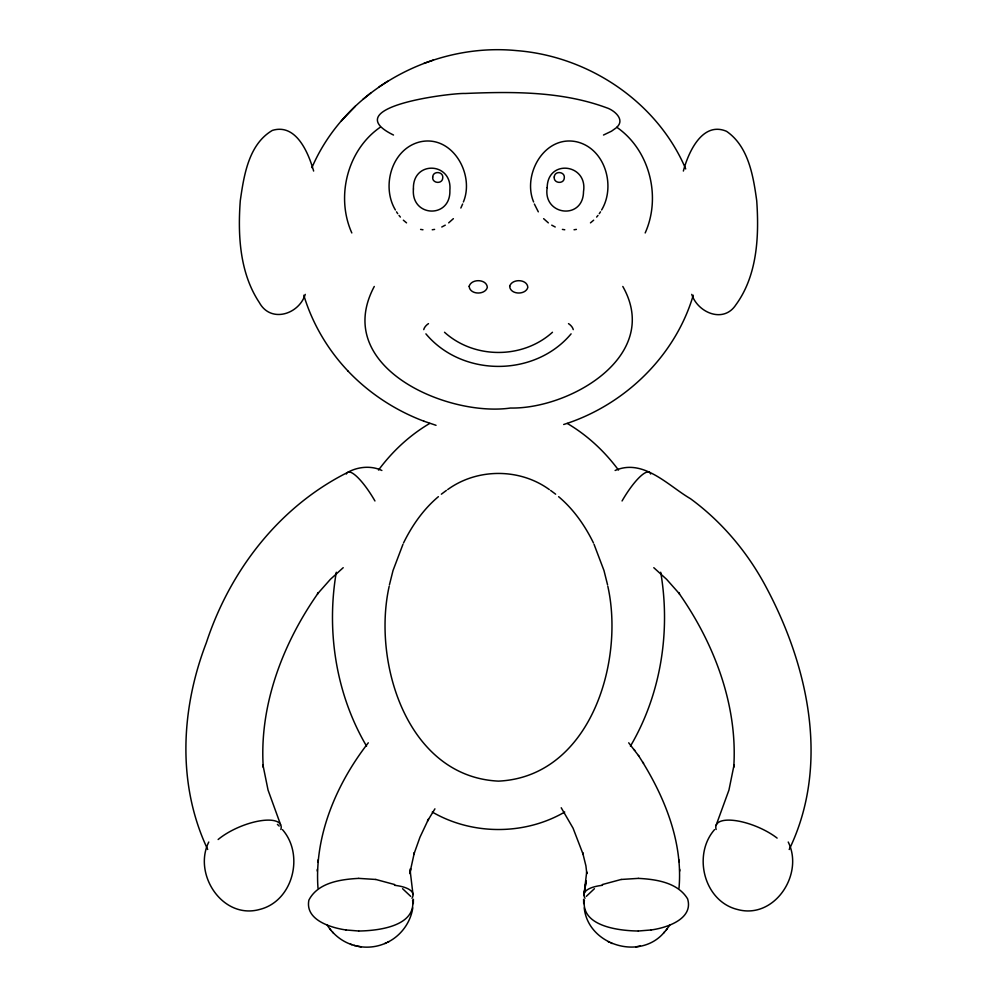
<?xml version="1.0" encoding="UTF-8"?>
<svg xmlns="http://www.w3.org/2000/svg" width="997" height="997" viewBox="0 0 997 997"><rect width="100%" height="100%" fill="white"/><g stroke="black" fill="none" stroke-linecap="round" stroke-linejoin="round"><path stroke-width="1.5" d="M638.429 755.464C663.628 794.509 683.182 840.832 679.007 888.153M413.306 903.594L413.394 899.269M317.993 888.153C314.142 835.685 336.562 783.654 368.292 742.802M317.744 861.956L317.856 860.099M317.208 870.992L317.32 869.259M410.191 873.621L410.515 868.699L410.191 873.621L410.303 871.889L413.007 894.521M410.403 870.543L414.353 852.647L413.767 854.603L419.961 837.231L428.523 819.098L427.514 820.98L434.929 808.841M412.77 907.893C410.602 922.549 400.844 935.834 387.521 942.29M584.092 893.873L586.149 880.937L583.968 894.92L586.697 871.889L586.809 873.621L585.912 865.845L582.647 852.647L583.233 854.603L573.063 828.171L561.211 807.757M389.191 586.248C372.18 662.207 407.075 776.788 498.5 781.125C589.925 776.788 624.82 662.207 607.809 586.248M336.288 572.241C326.231 631.3 336.026 694.298 366.56 746.142M389.441 584.815L393.03 570.508L402.975 544.287M463.381 201.98C474.871 174.637 452.688 134.981 420.597 141.748C391.871 148.229 381.041 186.165 395.385 209.956M584.379 900.129C580.927 926.5 619.336 930.774 638.304 931.011M683.369 171.048C688.279 152.491 702.324 120.961 726.539 131.317C748.585 146.497 753.283 176.058 756.723 200.746C759.166 235.89 757.483 275.272 735.886 304.808C723.585 323.713 697.838 312.796 691.744 294.377M693.251 295.249C675.143 356.477 624.184 405.43 563.679 424.498M208.772 842.029C192.72 874.219 222.605 919.708 259.519 909.488C293.13 901.276 304.571 854.753 282.438 829.604M716.045 825.466L728.944 790.085L734.091 764.786L733.742 767.179C737.88 705.116 713.977 642.878 678.583 592.729L679.568 593.95L666.607 579.319L653.795 567.692M789.2 849.506C830.638 763.951 807.944 663.89 764.45 584.018C746.242 550.73 721.118 521.169 690.472 498.699C668.252 485.776 643.389 458.109 615.124 470.472M645.184 232.949C661.397 196.808 649.72 150.111 616.906 127.342L611.51 131.193L603.497 135.031M462.633 204.024L460.851 208.024M311.899 167.67C345.485 89.655 433.047 42.335 516.683 50.623L516.708 50.623C588.704 56.181 657.247 101.906 685.712 168.929M601.615 209.956C615.959 186.165 605.129 148.229 576.403 141.748C544.312 134.981 522.129 174.637 533.619 201.98M403.548 542.929C412.085 525.506 423.463 509.205 438.393 496.668M374.274 286.463C331.353 366.908 447.155 417.157 510.476 408.035L510.514 408.035C569.723 409.181 662.22 356.029 622.813 286.463M305.256 294.377C298.901 314.491 270.673 323.427 259.32 302.527C239.654 272.929 237.735 235.105 240.277 200.746C243.891 175.671 248.527 144.415 272.355 130.408C296.184 123.092 308.472 152.94 313.631 171.048M630.44 746.142C660.974 694.298 670.769 631.3 660.712 572.241M599.284 213.657L600.493 211.838M666.32 929.877L669.722 925.228M586.273 896.378L594.424 888.688M378.511 470.073C392.332 451.392 409.667 435.228 429.732 423.438M714.562 829.604C692.429 854.753 703.87 901.276 737.481 909.488C774.395 919.708 804.28 874.219 788.228 842.029M596.617 217.084L597.988 215.414M584.23 907.893C588.068 945.306 640.71 961.133 664.501 931.996M663.578 933.067L667.292 928.755M571.094 333.858C534.803 377.24 462.197 377.24 425.906 333.858M341.298 120.998L355.318 106.218M616.831 127.23C625.455 119.49 614.027 110.044 606.463 107.726C561.535 91.138 512.296 91.512 465.051 93.481C453.274 92.746 335.154 106.43 393.503 135.031M453.373 218.667L448.662 222.867M593.664 220.175L590.461 222.867M343.205 567.692L330.393 579.319L317.432 593.95L318.417 592.729C283.023 642.878 259.12 705.116 263.258 767.179L262.909 764.786L268.056 790.085L280.531 824.494M362.92 99.351L370.872 92.883M552.475 332.263C522.727 359.182 474.273 359.182 444.525 332.263M441.359 494.188L446.394 490.424M380.094 127.342C347.28 150.111 335.603 196.808 351.816 232.949M379.134 86.839L387.696 81.218M447.678 489.577C477.227 468.067 519.773 468.067 549.322 489.577M347.106 472.703C278.824 507.087 229.883 570.932 206.317 642.791C180.893 708.78 176.868 784.465 207.7 849.456M445.273 225.16L441.771 227.004M564.726 812.044C524.584 835.336 472.416 835.336 432.274 812.044M354.022 945.343C364.503 948.421 376.131 947.574 386.038 942.975M384.867 943.536L388.955 941.592M348.289 472.017C358.471 466.633 371.308 465.474 381.863 470.472M602.288 884.563L621.181 879.466M423.962 63.359L433.346 60.082M635.837 946.838L640.273 946.078M432.237 229.771L434.605 229.397M574.035 229.771L576.403 229.397M651.103 929.964C666.569 927.895 693.775 919.047 687.594 898.833C677.648 882.42 655.964 879.279 638.354 878.382M621.193 879.466L638.317 878.382M651.078 929.964L638.342 931.011M358.646 878.382C340.787 879.354 317.881 882.507 308.883 900.129C304.895 919.932 330.643 927.696 345.897 929.964M358.746 878.382L375.807 879.466M358.696 931.011C377.726 930.774 416.048 926.5 412.621 900.129M358.658 931.011L345.922 929.964M562.395 229.397L564.763 229.771M420.597 229.397L422.965 229.771M375.819 879.466L394.712 884.563M356.727 946.078L361.163 946.838M436.038 425.308L423.949 421.22M327.278 925.228C332.998 934.251 341.784 941.405 351.991 944.707M350.495 944.234L355.293 945.742M423.962 421.22C395.36 410.44 369.164 393.304 348.078 371.146M608.045 941.592L609.479 942.29M610.962 942.975L612.133 943.536M555.229 227.004L551.727 225.16M567.268 423.438C587.333 435.228 604.668 451.392 618.489 470.073M402.576 888.688L410.727 896.378M550.606 490.424L555.641 494.188M548.338 222.867L543.627 218.667M406.539 222.867L403.336 220.175M558.607 496.668C573.537 509.205 584.915 525.506 593.452 542.929M277.428 824.407L279.172 826.052M348.103 371.146C327.751 349.698 312.36 323.564 303.798 295.249M329.708 928.755L330.68 929.877M332.5 931.996L333.422 933.067M399.012 215.414L400.383 217.084M628.708 742.802L639.052 756.324M634.117 749.507L634.753 750.38M396.507 211.838L397.716 213.657M538.305 211.838L534.367 204.024M643.028 762.331L643.576 763.266M594.025 544.287L603.97 570.508L607.559 584.815M679.144 860.099L679.256 861.956M679.68 869.259L679.792 870.992M583.606 899.269L583.694 903.594M585.027 898.26A46.597 14.805 7.8 0 1 602.487 885.286M394.513 885.286A46.597 14.805 -7.8 0 1 411.973 898.26M622.053 500.968A38.484 9.372 -60.1 0 1 650.642 474.024M716.145 829.492A38.484 14.17 22.7 0 1 735.624 820.643A38.484 14.17 22.7 0 1 777.124 838.103M346.358 474.024A38.484 9.372 60.1 0 1 374.947 500.968M218.131 839.511A38.484 14.17 -22.7 0 1 260.217 820.818A38.484 14.17 -22.7 0 1 280.855 829.492M423.75 329.621A7.091 3.689 -39.5 0 1 428.498 323.626M568.502 323.626A7.091 3.689 39.5 0 1 573.25 329.621M413.431 189.006C410.876 217.346 450.98 219.041 449.871 190.203C452.389 161.913 412.359 160.218 413.431 189.006M547.191 187.623C542.667 215.526 583.22 220.536 583.507 191.623C588.031 163.72 547.478 158.71 547.191 187.623M432.686 177.017C431.801 183.485 442.481 184.47 442.768 177.927C443.665 171.447 432.972 170.475 432.686 177.017M554.232 177.017C553.335 183.485 564.028 184.47 564.314 177.927C565.199 171.447 554.519 170.475 554.232 177.017M469.163 286.313C469.712 294.863 485.165 295.249 487.321 287.398C486.773 278.848 471.319 278.462 469.163 286.313M509.679 286.313C510.227 294.863 525.681 295.249 527.837 287.398C527.288 278.848 511.835 278.462 509.679 286.313"/></g></svg>
